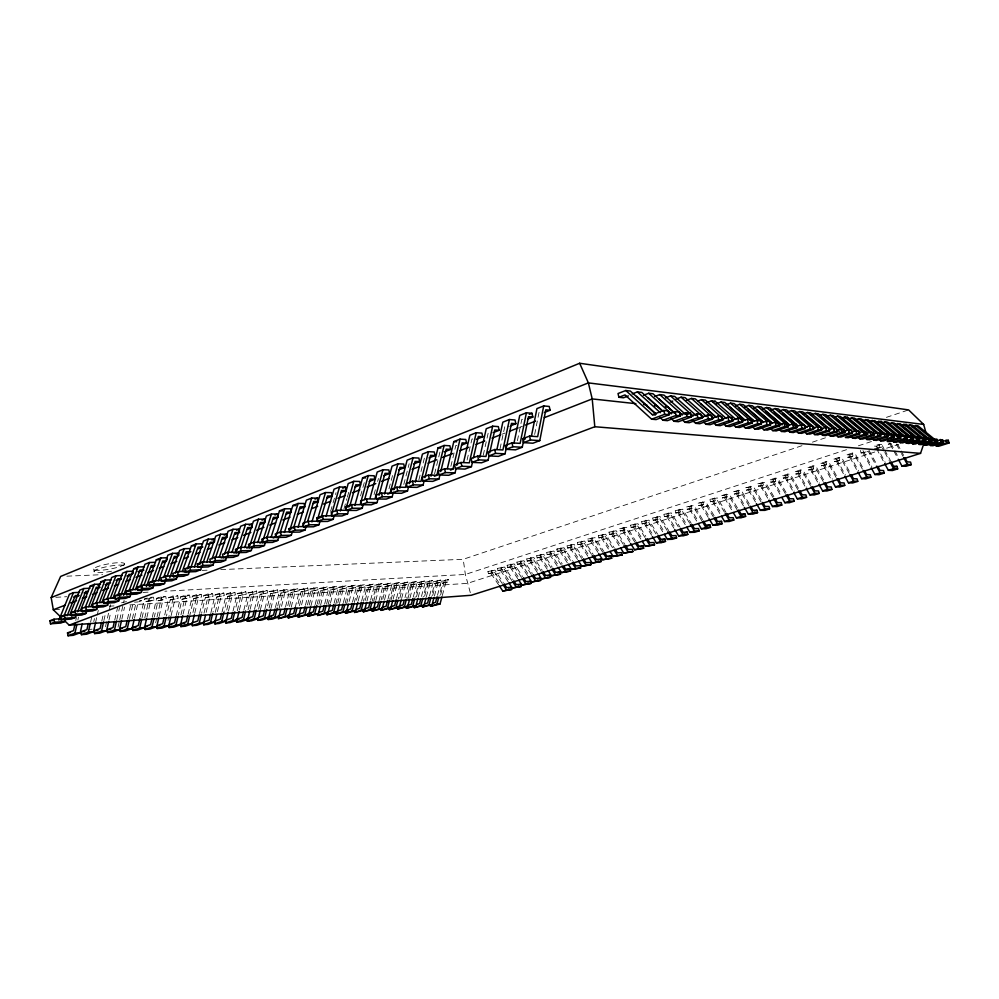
<?xml version="1.0" encoding="UTF-8"?>
<svg xmlns="http://www.w3.org/2000/svg" width="999" height="999" viewBox="0 0 999 999"><rect width="100%" height="100%" fill="white"/><g stroke="black" fill="none" stroke-linecap="round" stroke-linejoin="round"><path stroke-width="0.75" stroke-dasharray="5 3.75" d="M534.665 434.453L539.01 412.512L543.356 412.912M517.407 440.684L521.828 419.305L526.198 419.667M500.024 448.776L504.92 425.974L509.328 426.311M75.787 620.454L76.424 617.532M77.86 620.042L78.496 617.132M90.622 621.977L91.896 616.196M93.794 621.59L94.468 618.556M95.567 622.552L96.915 616.483M97.265 614.959L98.277 610.401M483.254 455.219L488.299 432.53L492.732 432.842M101.798 621.016L103.147 614.972M103.908 620.454L105.607 612.899M105.519 626.66L111.264 601.073M108.978 620.079L110.677 612.549M114.735 620.067L117.782 606.593M116.846 619.505L119.555 607.529M118.032 627.16L119.393 621.191M119.73 619.692L124.126 600.299M121.841 619.143L124.55 607.205M127.46 619.13L130.844 604.283M129.57 618.581L132.954 603.721M132.368 618.768L136.089 602.497M134.478 618.231L138.199 601.935L141.583 600.661L139.136 600.811M140.31 616.745L144.368 599.075L147.24 597.989M142.083 617.669L145.804 601.46L153.996 599.899L153.496 597.165L148.676 597.452L149.188 600.199M144.793 617.869L149.188 598.788L153.496 597.165M146.903 617.32L150.624 601.161L153.996 599.899M152.273 617.32L156.656 598.326L160.964 596.715L165.709 596.44L166.209 599.15L158.104 600.699L154.383 616.77M155.669 622.789L156.681 618.431M157.018 616.97L161.401 598.039L165.709 596.44M159.116 616.433L162.837 600.411M467.095 460.052L471.953 438.986L476.411 439.26M164.71 614.984L168.756 597.602L173.052 596.003L177.722 595.729L178.222 598.413L170.192 599.949L166.471 615.896M168.019 620.416L173.414 597.315L177.722 595.729M171.141 615.559L174.85 599.662M176.274 615.559L180.644 596.878L184.952 595.292L189.535 595.017L190.035 597.689L182.08 599.213L178.371 615.022M180.956 614.81L185.24 596.603L189.535 595.017M183.104 614.098L186.663 598.925M188.074 614.285L192.345 596.178L196.641 594.605L201.149 594.33L201.661 596.977L193.781 598.488L189.86 615.097M192.944 612.449L196.865 595.904L201.149 594.33M194.73 613.261L198.289 598.201M199.588 613.448L203.858 595.479L208.142 593.918L212.587 593.656L213.087 596.278L205.294 597.777L201.723 612.749M204.033 613.124L208.304 595.217L212.587 593.656M206.169 612.424L209.728 597.502M450.886 466.296L455.869 445.342L460.352 445.591M210.926 612.624L215.185 594.792L219.468 593.244L223.838 592.981L224.338 595.591L216.621 597.065L213.062 611.925M215.297 612.3L219.555 594.53L223.838 592.981M217.432 611.613L220.979 596.803M222.078 611.813L226.336 594.118L230.607 592.582L234.902 592.32L235.414 594.904L227.76 596.378L223.851 612.599M226.736 610.027L230.632 593.868L234.902 592.32M228.509 610.814L232.055 596.116M233.054 611.001L237.312 593.456L245.804 591.67L246.303 594.243L238.736 595.691L235.177 610.327M237.287 610.701L241.533 593.206L245.804 591.67M239.41 610.014L242.957 595.429M243.856 610.214L248.102 592.807L256.531 591.033L257.03 593.581L249.525 595.029L245.629 610.988M248.027 609.914L252.272 592.557L256.531 591.033M250.15 609.24L253.696 594.767M254.495 609.44L258.741 592.17L267.083 590.409L267.582 592.931L260.152 594.368L256.618 608.766M258.604 609.14L262.837 591.92L267.083 590.409M260.364 609.914L264.26 594.105M434.565 473.926L440.047 451.585L444.555 451.81M264.972 608.678L269.206 591.533L277.485 589.797L277.984 592.295L270.617 593.718L267.083 608.016M269.131 607.941L273.239 591.296L277.485 589.797M270.904 608.603L274.663 593.468M275.399 607.479L279.508 590.909L287.724 589.185L288.212 591.67L280.919 593.081L277.547 606.643M279.008 608.703L283.491 590.671L287.724 589.185M281.531 606.356L284.902 592.832M285.552 606.743L289.66 590.297L297.802 588.586L298.301 591.046L291.071 592.444L287.337 607.404M289.473 606.468L293.581 590.059L297.802 588.586M291.246 607.117L294.992 592.207M295.192 607.504L299.663 589.697L307.729 587.999L308.229 590.434L301.061 591.82L297.702 605.194M299.425 605.744L303.521 589.46L307.729 587.999M301.573 604.907L304.92 591.583M305.419 605.307L309.503 589.098L317.507 587.412L318.007 589.835L310.914 591.221L307.192 605.956M309.215 605.032L313.311 588.873L317.507 587.412M310.989 605.681L314.71 590.983M418.856 479.97L424.475 457.729M315.122 604.607L319.205 588.511L327.148 586.838L327.647 589.248L320.604 590.609L317.27 603.783M318.868 604.333L322.952 588.286L327.148 586.838M320.642 604.969L324.35 590.384M324.687 603.908L328.758 587.936L336.638 586.276L337.138 588.661L330.157 590.022L326.461 604.545M328.022 605.094L332.455 587.712L336.638 586.276M330.519 602.822L333.853 589.785M334.116 603.221L338.186 587.362L345.991 585.714L346.491 588.086L339.573 589.435L335.876 603.858M337.762 602.959L341.82 587.15L345.991 585.714M339.523 603.596L343.206 589.21M343.406 602.547L347.465 586.813L355.219 585.164L355.706 587.524L348.851 588.861L345.167 603.171M346.628 603.721L351.049 586.588L355.219 585.164M349.126 601.485L352.435 588.636M352.572 601.885L356.606 586.251L364.298 584.627L364.797 586.975L358.004 588.286L354.32 602.509M356.468 600.212L360.139 586.038L364.298 584.627M358.216 600.836L361.526 588.074M361.713 600.761L365.634 585.714L373.264 584.103L373.751 586.425L367.02 587.737L363.486 601.286M403.796 484.428L409.165 463.773M365.197 600.511L369.106 585.501L373.264 584.103M366.97 601.036L370.492 587.512M370.617 600.124L374.513 585.177L382.093 583.566L382.58 585.876L375.899 587.175L372.377 600.636M373.663 601.361L377.947 584.964L382.093 583.566M375.811 600.387L379.333 586.962M378.996 600.973L383.279 584.64L390.796 583.054L391.283 585.339L384.652 586.638L381.143 599.999M382.767 599.238L386.663 584.44L390.796 583.054M384.54 599.75L388.037 586.425M388.037 598.863L391.92 584.128L399.375 582.542L399.862 584.815L393.294 586.101L389.797 599.375M390.984 600.087L395.254 583.916L399.375 582.542M393.131 599.125L396.628 585.889M396.566 598.251L400.437 583.603L407.842 582.042L408.316 584.303L401.81 585.576L398.314 598.751M399.862 598.001L403.733 583.404L407.842 582.042M401.61 598.513L405.107 585.364M388.986 488.811L393.294 472.664M404.97 597.639L408.841 583.104L416.183 581.543L416.67 583.791L410.214 585.052L406.73 598.139M407.842 598.851L412.088 582.904L416.183 581.543M409.977 597.902L413.449 584.852M413.274 597.04L417.132 582.604L424.413 581.056L424.9 583.279L418.494 584.54L415.022 597.539M416.471 596.803L420.329 582.405L424.413 581.056M418.219 597.302L421.69 584.34M421.453 596.453L425.299 582.105L432.542 580.569L433.017 582.779L426.66 584.028L423.201 596.94M424.612 596.216L428.459 581.918L432.542 580.569M426.361 596.715L429.82 583.828M429.533 595.866L433.366 581.618L440.547 580.094L441.021 582.292L434.727 583.528L431.268 596.353M432.642 595.641L436.476 581.43L440.547 580.094M434.378 596.128L437.837 583.341M437.487 595.292L441.321 581.143L448.451 579.62L448.926 581.805L442.669 583.029L439.223 595.779M440.571 595.067L444.393 580.956L448.451 579.62M442.295 595.554L445.741 582.842M374.038 494.58L375.636 488.736M377.634 481.431L378.434 478.509M360.552 495.891L364.623 481.368M344.018 508.728L346.915 498.613M347.327 497.165L349.4 489.935M330.582 511.338L336.064 492.632M502.147 434.165L505.057 433.029M519.58 427.347L522.489 426.211M158.104 600.699L166.209 599.15M170.192 599.949L178.222 598.413M182.08 599.213L190.035 597.689M193.781 598.488L201.661 596.977M205.294 597.777L213.087 596.278M216.621 597.065L224.338 595.591M227.76 596.378L235.414 594.904M238.736 595.691L246.303 594.243M249.525 595.029L257.03 593.581M260.152 594.368L267.582 592.931M270.617 593.718L277.984 592.295M280.919 593.081L288.212 591.67M291.071 592.444L298.301 591.046M301.061 591.82L308.229 590.434M310.914 591.221L318.007 589.835M320.604 590.609L327.647 589.248M330.157 590.022L337.138 588.661M339.573 589.435L346.491 588.086M348.851 588.861L355.706 587.524M358.004 588.286L364.797 586.975M367.02 587.737L373.751 586.425M375.899 587.175L382.58 585.876M220.729 569.617L463.211 559.29L802.072 445.654M812.424 442.17L827.222 437.212M886.413 417.357L908.615 409.915M384.652 586.638L391.283 585.339M393.294 586.101L399.862 584.815M401.81 585.576L408.316 584.303M410.214 585.052L416.67 583.791M418.494 584.54L424.9 583.279M426.66 584.028L433.017 582.779M434.727 583.528L441.021 582.292M846.528 449.687L465.359 574.45L164.835 591.233M858.403 445.804L871.752 441.433M442.669 583.029L448.926 581.805M502.272 583.578L494.705 572.34L488.424 573.688L487.937 571.515L494.917 570.142L503.321 582.617M511.863 580.544L504.283 569.243L497.989 570.591L497.502 568.419L504.495 567.032L512.912 579.582M521.54 577.472L513.961 566.108L507.642 567.469L507.142 565.272L514.173 563.886L522.577 576.51M531.318 574.375L523.738 562.949L517.382 564.31L516.883 562.112L523.926 560.714L532.355 573.414M541.196 571.253L533.603 559.752L527.222 561.126L526.723 558.916L533.791 557.517L542.22 570.292M551.161 568.094L543.568 556.53L537.15 557.904L536.65 555.681L543.743 554.283L552.172 567.132M561.226 564.91L553.621 553.271L547.19 554.657L546.678 552.422L553.796 551.023L562.237 563.936M570.541 560.389L563.786 549.987L557.317 551.373L556.805 549.138L563.948 547.727L572.39 560.714M581.655 558.429L574.05 546.665L567.557 548.064L567.032 545.804L574.2 544.405L582.642 557.467M591.508 554.358L584.403 543.319L577.897 544.705L577.36 542.445L584.552 541.033L593.231 554.532M602.772 552.272L594.88 539.935L588.324 541.333L587.799 539.06L595.017 537.637L603.683 551.223M612.549 547.689L605.444 536.513L598.876 537.912L598.339 535.639L605.581 534.215L614.26 547.877M623.239 544.293L616.133 533.054L609.527 534.465L608.978 532.167L616.246 530.744L624.924 544.492M634.815 542.132L626.91 529.557L620.279 530.981L619.73 528.671L627.022 527.247L635.714 541.071M644.929 537.412L637.812 526.036L631.156 527.46L630.594 525.149L637.911 523.713L645.816 536.363M655.943 533.928L648.826 522.477L642.132 523.901L641.57 521.578L648.913 520.142L657.604 534.14M667.07 530.394L659.952 518.868L653.234 520.304L652.659 517.969L660.027 516.533L668.718 530.619M678.309 526.835L671.191 515.234L664.447 516.67L663.873 514.335L671.266 512.887L679.957 527.06M689.66 523.226L682.542 511.563L675.774 513.011L675.187 510.651L682.604 509.203L691.296 523.464M701.935 520.891L694.03 507.854L687.212 509.303L686.625 506.93L694.08 505.482L702.759 519.83M713.523 517.22L705.619 504.095L698.788 505.556L698.189 503.171L705.669 501.723L714.347 516.158M724.462 512.187L717.344 500.299L710.476 501.76L709.877 499.375L717.369 497.927L726.061 512.45M737.087 509.765L729.195 496.466L722.289 497.939L721.69 495.529L729.208 494.08L737.886 508.691M749.063 505.969L741.158 492.594L734.228 494.068L733.616 491.658L741.171 490.197L749.849 504.907M761.163 502.147L753.271 488.686L746.303 490.159L745.679 487.737L753.258 486.276L761.937 501.073M772.901 497.427L765.496 484.727L758.503 486.213L757.879 483.766L765.484 482.305L774.35 497.539M785.264 493.506L777.871 480.719L770.841 482.217L770.204 479.757L775.049 478.184L777.834 478.296L786.7 493.631M797.764 489.547L790.371 476.673L783.303 478.171L782.667 475.711L787.562 474.113L790.321 474.238L799.188 489.672M810.401 485.539L803.009 472.589L795.916 474.088L795.266 471.615L800.224 470.005L802.959 470.142L811.812 485.676M823.176 481.493L815.783 468.444L808.666 469.967L808.004 467.47L813.011 465.846L815.721 465.996L823.838 480.332M836.088 477.397L828.708 464.273L821.553 465.784L820.891 463.286L825.961 461.638L828.633 461.8L837.474 477.547M849.15 473.251L841.782 460.039L834.59 461.563L833.915 459.053L839.035 457.38L841.682 457.567L850.524 473.426M862.362 469.068L854.994 455.769L847.764 457.292L847.09 454.77L852.272 453.084L854.882 453.284L863.71 469.243M881.742 444.567L879.182 444.33L873.888 446.053L876.448 446.278L881.742 444.567L883.94 448.613M487.937 571.515L494.917 570.142M497.502 568.419L504.495 567.032M507.142 565.272L514.173 563.886M516.883 562.112L523.926 560.714M526.723 558.916L533.791 557.517M536.65 555.681L543.743 554.283M546.678 552.422L553.796 551.023M556.805 549.138L563.948 547.727M567.032 545.804L574.2 544.405M577.36 542.445L584.552 541.033M587.799 539.06L595.017 537.637M598.339 535.639L605.581 534.215M608.978 532.167L616.246 530.744M619.73 528.671L627.022 527.247M630.594 525.149L637.911 523.713M641.57 521.578L648.913 520.142M652.659 517.969L660.027 516.533M663.873 514.335L671.266 512.887M675.187 510.651L682.604 509.203M686.625 506.93L694.08 505.482M698.189 503.171L705.669 501.723M709.877 499.375L717.369 497.927M721.69 495.529L729.208 494.08M733.616 491.658L741.171 490.197M745.679 487.737L753.258 486.276M757.879 483.766L765.484 482.305M770.204 479.757L773.001 479.857L777.834 478.296M782.667 475.711L785.439 475.824L790.321 474.238M795.266 471.615L798.014 471.74L802.959 470.142M808.004 467.47L810.726 467.619L815.721 465.996M820.891 463.286L823.576 463.449L828.633 461.8M833.915 459.053L836.575 459.228L841.682 457.567M847.09 454.77L849.724 454.957L854.882 453.284M488.424 573.688L494.705 572.34M497.989 570.591L504.283 569.243M507.642 567.469L513.961 566.108M517.382 564.31L523.738 562.949M527.222 561.126L533.603 559.752M537.15 557.904L543.568 556.53M547.19 554.657L553.621 553.271M557.317 551.373L563.786 549.987M567.557 548.064L574.05 546.665M577.897 544.705L584.403 543.319M588.324 541.333L594.88 539.935M598.876 537.912L605.444 536.513M609.527 534.465L616.133 533.054M620.279 530.981L626.91 529.557M631.156 527.46L637.812 526.036M642.132 523.901L648.826 522.477M653.234 520.304L659.952 518.868M664.447 516.67L671.191 515.234M675.774 513.011L682.542 511.563M687.212 509.303L694.03 507.854M698.788 505.556L705.619 504.095M710.476 501.76L717.344 500.299M722.289 497.939L729.195 496.466M734.228 494.068L741.158 492.594M746.303 490.159L753.271 488.686M758.503 486.213L765.496 484.727M770.841 482.217L777.871 480.719M783.303 478.171L790.371 476.673M795.916 474.088L803.009 472.589M808.666 469.967L815.783 468.444M821.553 465.784L828.708 464.273M834.59 461.563L841.782 460.039M847.764 457.292L854.994 455.769M860.414 450.437L861.101 452.984L868.356 451.436L875.711 464.835M874.575 448.613L881.88 447.065L884.078 451.111M890.896 443.331L888.211 444.193L892.869 443.506M861.101 452.984L868.356 451.436M877.909 448.351L881.88 447.065M874.787 452.01L467.332 583.391L128.009 605.019M886.65 448.189L898.501 444.368M88.224 629.482L92.095 629.183M54.858 609.677L59.528 609.378M109.341 606.206L114.011 605.906M126.461 601.598L120.579 603.034L123.064 602.872M134.528 602.16L138.199 601.935M145.804 601.46L150.624 601.161M144.368 599.075L149.188 598.788M156.656 598.326L161.401 598.039M168.756 597.602L173.414 597.315M180.644 596.878L185.24 596.603M192.345 596.178L196.865 595.904M203.858 595.479L208.304 595.217M215.185 594.792L219.555 594.53M226.336 594.118L230.632 593.868M237.312 593.456L241.533 593.206M248.102 592.807L252.272 592.557M258.741 592.17L262.837 591.92M269.206 591.533L273.239 591.296M279.508 590.909L283.491 590.671M289.66 590.297L293.581 590.059M299.663 589.697L303.521 589.46M309.503 589.098L313.311 588.873M319.205 588.511L322.952 588.286M328.758 587.936L332.455 587.712M338.186 587.362L341.82 587.15M347.465 586.813L351.049 586.588M356.606 586.251L360.139 586.038M365.634 585.714L369.106 585.501M374.513 585.177L377.947 584.964M383.279 584.64L386.663 584.44M391.92 584.128L395.254 583.916M400.437 583.603L403.733 583.404M408.841 583.104L412.088 582.904M417.132 582.604L420.329 582.405M425.299 582.105L428.459 581.918M433.366 581.618L436.476 581.43M441.321 581.143L444.393 580.956M55.844 597.315L66.746 596.703M143.044 592.444L149.276 592.095M66.846 576.173L102.597 574.65M202.085 570.417L209.852 570.079M490.984 573.538L498.551 584.752M491.208 571.341L499.612 583.791M500.749 568.244L509.153 580.769M500.536 570.454L508.104 581.73M510.389 565.122L518.793 577.709M510.177 567.332L517.757 578.671M520.117 561.962L528.533 574.625M519.917 564.185L527.497 575.586M529.932 558.766L538.361 571.515M529.745 561.001L537.325 572.477M539.66 557.792L547.252 569.33M539.847 555.556L548.276 568.369M549.862 552.297L558.291 565.184M549.687 554.545L557.28 566.158M559.977 549.013L568.419 561.975M559.815 551.273L567.407 562.949M570.192 545.704L579.47 560.039M570.029 547.964L577.634 559.702M580.506 542.357L588.948 555.469M580.357 544.63L587.961 556.431M590.921 538.973L599.6 552.509M590.784 541.258L597.889 552.335M601.448 535.551L610.127 549.175M601.311 537.849L608.416 549M612.075 532.105L620.754 545.816M611.95 534.403L619.055 545.629M622.814 528.621L631.493 542.407M622.689 530.931L629.807 542.22M633.653 525.099L642.345 538.973M633.553 527.41L641.458 540.034M644.517 523.863L651.635 535.289M644.617 521.54L653.296 535.501M655.681 517.944L664.372 531.992M655.594 520.279L662.712 531.78M666.87 514.31L675.561 528.446M666.795 516.658L673.913 528.221M678.171 510.651L686.862 524.862M678.109 512.999L685.214 524.637M689.585 506.943L698.276 521.241M689.535 509.303L697.439 522.315M701.136 503.196L709.814 517.594M701.086 505.569L708.204 517.345M712.762 501.785L720.666 514.96M712.786 499.413L721.478 513.898M724.575 495.579L733.266 510.164M724.55 497.964L732.454 511.226M736.488 491.72L745.167 506.393M736.475 494.105L743.593 506.118M748.526 487.812L757.205 502.572M748.526 490.209L755.644 502.297M760.714 486.276L768.119 498.938M760.701 483.853L769.58 499.05M773.001 479.857L781.131 493.881M773.026 482.28L780.431 495.042M785.439 475.824L794.305 491.221M785.476 478.259L792.869 491.096M798.014 471.74L806.867 487.25M798.064 474.188L805.456 487.112M810.726 467.619L819.58 483.216M810.788 470.067L818.169 483.079M823.576 463.449L832.429 479.145M823.651 465.909L831.031 478.996M836.575 459.228L845.416 475.037M836.663 461.7L844.043 474.875M849.724 454.957L858.553 470.879M849.824 457.442L857.192 470.704M868.968 450.287L877.06 465.022M863.011 450.636L871.84 466.67M863.124 453.134L870.491 466.496M884.677 449.962L890.546 460.739M884.814 452.46L889.222 460.551M876.448 446.278L885.264 462.412M876.585 448.776L883.94 462.237M897.589 444.205L900.524 449.637M901.26 450.986L904.195 456.418M896.278 444.006L900.686 452.147M901.423 453.509L902.884 456.231M890.783 443.219L898.85 458.116M890.196 444.368L893.131 449.787M893.868 451.148L897.539 457.917M470.304 592.644L465.359 574.45L463.211 559.29M879.182 444.33L879.882 446.89M852.272 453.084L852.946 455.619M839.035 457.38L839.709 459.902M825.961 461.638L826.61 464.148M813.011 465.846L813.673 468.344M800.224 470.005L800.873 472.49M787.562 474.113L788.211 476.585M775.049 478.184L775.686 480.644M762.674 482.205L763.298 484.652M750.424 486.188L751.048 488.623M738.311 490.134L738.923 492.544M726.323 494.03L726.935 496.441M714.472 497.877L715.072 500.274M702.734 501.698L703.333 504.083M691.121 505.469L691.708 507.842M679.632 509.203L680.219 511.563M668.269 512.899L668.843 515.247M657.017 516.558L657.592 518.893M645.891 520.179L646.453 522.502M634.865 523.763L635.426 526.073M623.963 527.297L624.512 529.607M613.161 530.819L613.711 533.104M602.472 534.29L603.009 536.575M591.895 537.724L592.432 539.997M581.418 541.133L581.955 543.394M571.053 544.505L571.578 546.753M560.776 547.839L561.301 550.087M550.611 551.148L551.123 553.384M540.546 554.42L541.058 556.643M530.581 557.654L531.081 559.877M520.704 560.864L521.203 563.074M510.926 564.048L511.426 566.233M501.248 567.195L501.735 569.38M491.658 570.317L492.145 572.489M445.379 579.807L445.854 581.992M437.437 580.282L437.912 582.479M429.383 580.756L429.857 582.979M421.216 581.243L421.703 583.478M412.949 581.743L413.424 583.99M404.558 582.23L405.032 584.502M396.041 582.742L396.528 585.027M387.412 583.254L387.899 585.551M378.658 583.778L379.145 586.088M369.78 584.303L370.267 586.638M360.776 584.84L361.263 587.187M351.636 585.377L352.123 587.749M342.37 585.938L342.857 588.311M332.954 586.488L333.454 588.898M323.401 587.062L323.901 589.472M313.711 587.637L314.21 590.072M303.871 588.224L304.37 590.671M293.881 588.811L294.38 591.283M283.741 589.422L284.24 591.908M273.451 590.034L273.951 592.544M262.987 590.659L263.486 593.181M252.36 591.283L252.872 593.831M241.571 591.932L242.07 594.505M230.607 592.582L231.106 595.167M219.468 593.244L219.967 595.854M208.142 593.918L208.654 596.553M196.641 594.605L197.153 597.252M184.952 595.292L185.452 597.976M173.052 596.003L173.564 598.701M160.964 596.715L161.476 599.45M124.475 563.998A15.647 2.685 -10.1 0 1 100.662 570.242A15.647 2.685 -10.1 0 1 102.123 565.259A15.647 2.685 -10.1 0 1 124.475 563.998L124.912 566.358M93.681 569.055L94.118 571.44M111.526 571.216A15.659 2.672 -10.1 0 1 94.293 571.928A15.659 2.672 -10.1 0 1 106.756 566.695A15.659 2.672 -10.1 0 1 124.613 565.709"/><path stroke-width="1.5" d="M543.706 405.919L537.662 436.65L529.57 436.101L522.677 438.748L523.563 442.644L532.917 443.219L539.785 440.609L545.791 409.84L550.124 410.239L549.238 406.456L543.706 405.919L536.925 408.616L531.381 436.363M526.411 412.787L520.142 443.369L511.988 442.869L505.207 445.479L506.093 449.338L515.509 449.85L522.265 447.277L528.496 416.67L532.854 417.045L531.98 413.286L526.411 412.787L519.742 415.434L514.023 442.894M509.403 419.543L502.909 449.962L494.705 449.525L488.036 452.085L488.911 455.919L498.389 456.368L505.032 453.846L511.488 423.389L515.871 423.726L515.009 420.005L509.403 419.543L502.847 422.152L496.928 449.475M494.018 432.33L499.175 430.307L498.326 426.61L492.682 426.186L485.976 456.456L477.709 456.056L471.166 458.578L472.015 462.387L481.568 462.787L488.086 460.289L489.085 455.744M489.76 452.722L494.755 429.982L499.175 430.307M75.137 623.364L73.539 630.631L67.507 632.879L68.007 635.739L73.264 635.314L80.22 632.729L82.155 624.025M68.007 635.739L74.962 633.154L76.898 624.412M88.287 623.501L86.938 629.595L80.907 631.818L81.406 634.652L86.576 634.228L93.531 631.668L95.567 622.552M81.406 634.652L88.362 632.08L90.297 623.413M101.461 622.514L100.1 628.558L94.081 630.781L94.58 633.578L99.65 633.166L106.606 630.631L108.641 621.59M94.58 633.578L101.536 631.031L103.571 621.965M479.795 457.442L486.226 428.746L492.682 426.186M114.398 621.565L113.049 627.547L107.03 629.757L107.53 632.529L112.512 632.13L119.468 629.595L121.503 620.641M107.53 632.529L114.473 629.994L116.508 621.003M127.123 620.616L125.774 626.56L119.755 628.746L120.255 631.493L125.162 631.093L132.105 628.596L134.141 619.705M120.255 631.493L127.198 628.983L129.233 620.067M476.411 439.26L482.742 436.775L481.918 433.104L476.236 432.717L469.33 462.837L461.014 462.487L454.57 464.972L455.419 468.743L465.01 469.08L471.441 466.645L472.465 462.112M473.489 457.592L478.296 436.488L482.742 436.775M139.972 618.219L138.287 625.574L132.268 627.759L132.767 630.481L137.587 630.094L144.53 627.597L146.566 618.793M132.767 630.481L139.71 627.984L141.746 619.143M151.935 618.781L150.587 624.625L144.58 626.773L145.08 629.482L149.825 629.095L156.756 626.623L158.779 617.882M145.08 629.482L152.01 626.997L154.046 618.231M463.611 462.287L469.892 435.239L476.236 432.717M164.036 617.882L162.687 623.676L156.681 625.824L157.18 628.496L161.85 628.121L168.781 625.661L170.804 616.995M157.18 628.496L164.111 626.036L166.134 617.345M175.936 616.995L174.588 622.739L168.594 624.875L169.081 627.534L173.676 627.16L180.594 624.725L182.742 615.621M169.081 627.534L176.011 625.087L178.034 616.458M461.6 445.092L466.583 443.131L465.771 439.498L460.052 439.135L452.959 469.105L444.592 468.818L438.261 471.253L439.085 475L448.738 475.287L455.057 472.877L456.118 468.381M456.818 465.372L462.112 442.869L466.583 443.131M187.725 615.796L186.301 621.828L180.307 623.95L180.807 626.585L185.315 626.223L192.233 623.788L194.368 614.76M180.807 626.585L187.712 624.15L189.498 616.608M199.238 614.947L197.814 620.928L191.833 623.039L192.332 625.649L196.778 625.287L203.671 622.877L205.457 615.409M192.332 625.649L199.238 623.239L201.373 614.248M210.564 614.11L209.153 620.042L203.172 622.14L203.671 624.737L208.042 624.375L214.935 621.977L216.721 614.572M203.671 624.737L210.564 622.327L212.7 613.411M221.728 613.286L220.304 619.18L214.335 621.253L214.835 623.826L219.143 623.476L226.024 621.103L228.159 612.275M447.365 468.531L453.808 441.62L460.052 439.135M214.835 623.826L221.716 621.44L223.851 612.599M232.705 612.474L231.281 618.319L225.324 620.379L225.824 622.939L230.057 622.589L236.938 620.229L239.061 611.475M225.824 622.939L232.692 620.566L234.827 611.788M444.555 451.81L450.686 449.4L449.887 445.779L444.13 445.467L436.85 475.274L428.446 475.037L422.215 477.435L423.027 481.143L432.729 481.381L438.948 479.021L440.035 474.537M440.759 471.553L446.191 449.163L450.686 449.4M243.506 611.675L242.095 617.469L236.151 619.517L236.638 622.052L240.809 621.715L247.677 619.368L249.8 610.689M236.638 622.052L243.506 619.705L245.279 612.449M254.146 610.889L252.735 616.645L246.79 618.681L247.29 621.191L251.398 620.866L258.242 618.531L260.015 611.351M247.29 621.191L254.146 618.856L256.268 610.214M264.623 610.114L263.212 615.821L258.466 617.444M257.28 617.844L257.779 620.342L264.623 618.019L266.733 609.44M257.779 620.342L261.825 620.017L268.656 617.694L270.529 610.127M431.006 476.173L437.999 447.902L444.13 445.467M275.025 608.99L273.526 615.022L268.793 616.633M267.607 617.032L268.107 619.505L274.937 617.195L277.185 608.154M268.107 619.505L272.09 619.18L278.908 616.883L280.781 609.365M285.177 608.241L283.691 614.223L277.784 616.221M290.884 608.616L289.011 616.071L278.271 618.681L285.09 616.383L286.963 608.903M295.192 607.504L293.694 613.448L287.799 615.434L288.286 617.869L298.963 615.284L300.824 607.879M288.286 617.869L295.092 615.584L296.965 608.166M429.008 457.929L435.04 455.556L434.253 451.96L428.471 451.685L421.016 481.356L412.562 481.143L406.431 483.504L407.23 487.187L416.983 487.375L423.101 485.052L424.213 480.594M424.95 477.622L430.519 455.344L435.04 455.556M305.045 606.78L303.559 612.674L297.677 614.647L298.164 617.07L308.753 614.497L310.614 607.142M298.164 617.07L304.957 614.797L306.818 607.429M314.76 606.068L313.274 611.912L308.866 613.386M307.405 613.873L307.892 616.283L314.66 614.023L316.895 605.244M307.892 616.283L318.406 613.723L320.267 606.43M324.325 605.357L322.839 611.163L318.444 612.624M415.284 482.217L422.44 454.083L428.471 451.685M330.145 604.27L327.922 612.961L317.47 615.496L324.225 613.261L326.086 605.993M333.753 604.67L332.267 610.426L327.884 611.888M326.423 612.375L326.91 614.735L333.654 612.512L335.514 605.294M326.91 614.735L337.3 612.225L339.148 605.032M343.044 603.983L341.571 609.702L337.187 611.151M335.739 611.638L336.213 613.985L342.957 611.763L344.792 604.607M336.213 613.985L346.541 611.488L348.376 604.345M413.711 463.948L419.655 461.613L418.868 458.054L413.062 457.804L405.432 487.325L396.928 487.162L390.909 489.485L391.695 493.144L401.498 493.281L407.505 490.996L408.641 486.55M409.403 483.603L415.109 461.426L419.655 461.613M352.197 603.309L350.724 608.99L346.366 610.426M357.854 602.247L355.644 610.751L345.392 613.236L352.11 611.038L353.946 603.933M361.326 602.26L359.752 608.291L355.407 609.715M366.583 602.534L364.623 610.039L354.433 612.499L361.139 610.314L363.099 602.784M370.217 601.61L368.656 607.592L364.31 609.015M399.8 488.149L407.117 460.164L413.062 457.804M362.862 609.477L363.349 611.788L370.03 609.602L371.99 602.135M363.349 611.788L373.476 609.328L375.424 601.873M378.609 602.459L377.435 606.905L373.102 608.316M371.653 608.791L372.14 611.063L378.808 608.903L380.756 601.485M372.14 611.063L382.192 608.641L384.14 601.236M387.649 600.337L386.089 606.231L381.768 607.629M392.744 600.599L390.796 607.954L380.806 610.364L387.462 608.216L389.398 600.849M387.724 494.105L390.097 493.206L397.902 463.823L403.733 464.048L404.495 467.582L398.651 469.88M390.097 493.206L381.556 493.081L375.636 495.367L376.411 499.001L386.251 499.088L392.17 496.828L393.331 492.42M394.106 489.485L399.937 467.42L404.495 467.582M396.178 599.712L394.63 605.569L390.309 606.955M388.873 607.417L389.348 609.677L395.991 607.542L397.927 600.212M389.348 609.677L399.288 607.28L401.223 599.974M404.195 600.549L403.047 604.907L398.738 606.293M397.302 606.755L397.777 608.99L404.408 606.868L406.343 599.587M397.777 608.99L407.654 606.605L409.59 599.35M412.887 598.488L411.338 604.258L407.055 605.631M417.832 598.738L415.909 605.943L406.094 608.316L412.699 606.206L414.635 598.975M384.578 494.006L392.045 466.146L397.902 463.823M420.679 599.313L419.53 603.621L416.67 604.532M413.823 605.444L414.298 607.654L420.879 605.544L422.814 598.376M414.298 607.654L424.051 605.294L425.974 598.139M383.828 475.724L389.585 473.451L388.823 469.942L382.967 469.755L375 498.988L366.433 498.901L360.602 501.148L361.363 504.757L371.241 504.807L377.073 502.584L377.859 499.662M379.046 495.267L385.002 473.314L389.585 473.451M429.145 597.29L427.609 602.984L424.762 603.896M434.003 597.552L432.08 604.657L422.39 606.992L428.958 604.907L430.881 597.777M437.112 596.703L435.576 602.36L432.742 603.271M441.92 596.965L439.997 604.02L430.369 606.343L436.925 604.27L438.836 597.19M369.992 498.301L377.21 472.04L382.967 469.755M369.23 481.468L374.9 479.233L374.15 475.749L368.269 475.586L360.152 504.67L351.548 504.632L345.804 506.843L346.553 510.427L356.481 510.427L362.212 508.241L363.424 503.871M364.635 499.512L370.292 479.12L374.9 479.233M354.832 505.419L362.6 477.834L368.269 475.586M354.857 487.125L360.439 484.927L359.715 481.468L353.796 481.331L345.529 510.277L336.9 510.277L331.243 512.45L331.98 516.008L341.945 515.959L347.59 513.811L348.826 509.465M349.65 506.568L355.819 484.84L360.439 484.927M340.309 510.988L348.214 483.553L353.796 481.331M340.709 492.694L346.203 490.534L345.479 487.1L339.548 486.988L331.144 515.796L322.477 515.834L316.92 517.969L317.645 521.503L327.635 521.416L333.191 519.293L334.028 516.408M335.701 510.651L341.558 490.459L346.203 490.534M326.011 516.483L334.053 489.173L339.548 486.988M326.773 498.189L332.18 496.053L331.468 492.644L325.524 492.557L316.97 521.216L308.279 521.291L302.809 523.401L303.521 526.91L313.549 526.785L319.018 524.7L320.292 520.392M321.141 517.519L327.522 496.003L332.18 496.053M311.938 521.89L320.105 494.717L325.524 492.557M313.037 503.596L318.369 501.498L317.67 498.101L311.7 498.051L303.022 526.573L294.305 526.673L288.911 528.758L289.623 532.23L299.675 532.067L305.057 530.019L306.356 525.736M307.655 521.453L313.698 501.461L318.369 501.498M298.077 527.21L306.368 500.174L311.7 498.051M299.513 508.916L304.77 506.855L304.083 503.484L298.089 503.459L289.285 531.83L280.544 531.98L275.237 534.015L275.924 537.474L286.001 537.275L291.308 535.252L292.183 532.405M293.506 528.146L300.087 506.843L304.77 506.855M284.428 532.455L292.844 505.544L298.089 503.459M273.139 538.024L275.749 537.025L284.69 508.778L290.684 508.791L291.134 511.013M275.749 537.025L266.995 537.2L261.763 539.21L262.437 542.644L272.54 542.395L277.772 540.409L278.709 537.425M280.107 532.966L286.663 512.137L291.371 512.125L286.189 514.173M271.004 537.537L279.508 510.839L284.69 508.778M273.064 519.343L278.159 517.332L277.497 514.01L271.478 514.023L262.425 542.132L253.646 542.332L248.489 544.318L249.163 547.727L259.29 547.452L264.435 545.491L265.384 542.519M266.808 538.086L273.451 517.357L278.159 517.332M257.754 542.619L266.371 516.046L271.478 514.023M246.753 548.126L249.288 547.165L240.497 547.402L235.414 549.35L236.076 552.734L246.229 552.422L251.298 550.486L252.26 547.539M253.696 543.119L260.427 522.502L265.147 522.452L264.485 519.155L258.454 519.193L253.434 521.191L244.705 547.627M249.775 545.691L258.454 519.193M233.853 553.071L236.351 552.122L227.535 552.385L222.54 554.308L223.189 557.667L233.354 557.317L238.349 555.419L239.323 552.484M240.784 548.089L247.59 527.559L252.322 527.509L251.673 524.225L245.629 524.288L240.684 526.261L231.855 552.572M236.838 550.649L245.629 524.288M221.154 557.942L223.614 557.005L214.773 557.305L209.852 559.19L210.489 562.537L220.679 562.15L225.599 560.277L226.586 557.355M228.059 552.984L234.952 532.554L239.685 532.479L234.802 534.403M64.96 621.053L69.206 625.149L471.153 595.279L920.541 453.359L923.838 443.631M224.6 554.083L232.992 529.308L239.048 529.22L239.473 531.393M219.181 557.43L228.109 531.243L232.992 529.308M212.05 558.916L220.529 534.253L226.598 534.153L227.223 537.387M211.051 561.813L202.198 562.137L197.34 564.01L197.977 567.32L208.179 566.92L213.024 565.072L214.023 562.162M215.522 557.804L222.477 537.474L226.036 537.412M198.664 566.558L189.798 566.908L185.015 568.756L185.639 572.052L195.854 571.603L200.637 569.78L201.648 566.895M203.159 562.562L210.19 542.332L213.761 542.245M206.693 562.225L215.722 536.163L220.529 534.253M199.675 563.673L208.242 539.135L214.323 539.01L214.735 541.146M194.393 566.957L203.509 541.021L208.242 539.135M184.103 572.14L186.463 571.241L177.585 571.615L172.877 573.438L173.489 576.698L183.716 576.236L188.436 574.437L189.448 571.553M190.971 567.245L198.077 547.115L202.834 546.99M187.475 568.369L196.141 543.943L202.223 543.793M182.268 571.615L191.458 545.804L196.141 543.943M174.438 575.849L165.547 576.248L160.901 578.046L161.501 581.293L171.741 580.794L176.398 579.02L177.422 576.161M178.958 571.865L186.126 551.835L190.896 551.685M175.462 572.989L184.203 548.688L190.297 548.526M169.793 577.634L179.583 550.511L184.203 548.688M163.611 577.547L172.427 553.359L178.521 553.171L178.921 555.282M162.575 580.394L153.684 580.819L149.101 582.592L149.7 585.814L159.94 585.289L164.523 583.541L165.559 580.694M167.108 576.423L174.35 556.48L177.934 556.368M158.516 580.731L167.882 555.169L172.427 553.359M148.626 585.739L150.886 584.877L141.983 585.327L137.462 587.062L138.049 590.272L148.314 589.722L152.835 587.999L153.871 585.164M155.432 580.906L162.737 561.063L166.321 560.938M151.923 582.042L160.814 557.966L166.92 557.767L167.32 559.852M146.366 586.6L156.331 559.752L160.814 557.966M140.409 586.475L149.363 562.512L155.482 562.3M137.862 589.373L130.444 589.772L125.986 591.483L126.573 594.667L136.838 594.093L141.296 592.395L142.345 589.572M143.918 585.339L151.274 565.584L154.87 565.459M135.427 589.597L144.942 564.273L149.363 562.512M127.984 593.656L119.068 594.155L114.673 595.841L115.247 599L125.524 598.401L129.92 596.728L130.969 593.918M132.567 589.71L139.972 570.054L143.569 569.905M129.046 590.846L138.074 566.995L144.193 566.77M123.589 595.329L133.716 568.731L138.074 566.995M117.832 595.154L126.935 571.428L133.054 571.178L133.429 573.226M115.285 598.039L107.842 598.476L103.509 600.137L104.083 603.284L114.361 602.647L118.694 600.998L119.755 598.201M120.829 595.404L128.834 574.45L132.417 574.3M112.974 598.214L122.627 573.139L126.935 571.428M104.221 602.272L96.778 602.734L92.507 604.37L93.069 607.504L103.347 606.843L107.63 605.219L108.704 602.434M110.315 598.264L117.832 578.796L121.428 578.633M106.781 599.412L115.946 575.786L122.065 575.524M93.307 606.468L85.864 606.93L81.656 608.553L82.205 611.663L92.495 610.976L96.703 609.378L97.79 606.605M99.413 602.447L106.98 583.079L110.577 582.904M101.973 602.434L111.701 577.472L115.946 575.786M95.879 603.608L105.095 580.094L111.226 579.807M82.542 610.589L75.1 611.076L70.941 612.674L71.478 615.759L81.781 615.059L85.939 613.473L87.025 610.714M88.661 606.593L96.279 587.3L99.875 587.125M91.121 606.605L100.911 581.755L105.095 580.094M85.127 607.742L94.405 584.34L100.537 584.04L97.777 585.139M80.444 610.639L90.272 585.988L94.405 584.34M74.575 611.675L83.841 588.536L89.985 588.224M71.928 614.66L64.473 615.172L60.377 616.745L60.914 619.817L71.204 619.08L75.312 617.519L76.461 614.622M77.622 611.738L85.714 591.47L88.112 591.346M69.893 614.697L79.77 590.159L83.841 588.536M61.439 618.681L53.996 619.205L49.95 620.766L50.474 623.801L60.777 623.064L64.823 621.515L65.984 618.631M67.145 615.759L75.287 595.591L78.896 595.392M58.879 620.129L69.406 594.268L73.427 592.669L79.558 592.345M64.098 615.696L73.427 592.669M60.727 616.957L53.309 609.777L51.174 597.577L60.639 576.435L579.645 363.261L908.615 409.915L923.663 424.438L925.898 432.567M51.174 597.577L588.374 382.892L923.663 424.438M176.249 554.07L178.521 553.171M211.95 539.947L214.323 539.01M224.188 535.102L226.598 534.153M236.601 530.194L239.048 529.22M249.201 525.212L251.673 524.225M261.975 520.154L264.485 519.155M274.95 515.022L277.497 514.01M315.01 499.163L317.67 498.101M342.744 488.186L345.479 487.1M529.32 414.335L531.98 413.286M78.746 595.854L73.664 597.04M96.94 588.686L99.7 587.599M121.216 579.133L115.984 580.357M143.669 570.292L138.012 571.678M151.636 567.145L153.846 566.283M163.024 562.662L166.396 561.338M174.575 558.116L176.848 557.217M186.289 553.508L189.748 552.147M198.164 548.826L201.661 547.452M213.761 542.694L207.817 544.143M222.415 539.285L226.024 537.862M247.377 529.458L251.086 527.996M260.127 524.438L263.886 522.952M510.639 425.786L515.871 423.726M527.522 419.143L532.854 417.045M544.705 412.375L550.124 410.239M53.309 609.777L64.923 605.232M70.729 602.959L76.548 600.686M82.355 598.413L86.713 596.703M92.52 594.43L96.878 592.732M102.697 590.459L108.504 588.186M114.311 585.913L118.669 584.203M125.936 581.356L130.295 579.657M136.101 577.385L141.908 575.112M147.727 572.839L153.534 570.566M159.34 568.294L163.699 566.583M170.966 563.748L176.773 561.475M184.041 558.628L188.399 556.918M195.654 554.083L200.012 552.372M207.28 549.537L211.638 547.827M218.893 544.992L224.713 542.719M231.968 539.872L237.787 537.599M243.594 535.327L250.861 532.479M256.668 530.207L263.923 527.372M269.742 525.099L275.549 522.827M282.817 519.98L290.072 517.145M297.34 514.298L303.147 512.025M311.863 508.616L317.67 506.343M323.489 504.07L330.744 501.223M338.012 498.389L345.279 495.541M352.535 492.707L359.802 489.86M367.058 487.012L375.774 483.603M381.593 481.331L388.848 478.496M397.565 475.087L403.371 472.814M412.088 469.405L419.355 466.558M428.072 463.149L436.788 459.74M442.594 457.467L452.759 453.484M460.027 450.649L468.743 447.24M476.011 444.393L484.727 440.984M491.983 438.136L500.699 434.727M509.415 431.318L518.131 427.909M525.399 425.075L535.564 421.091M544.28 417.682L592.22 398.926L635.876 403.671M655.719 414.11L630.344 391.059L625.786 390.509L618.019 393.531L618.93 397.277L623.488 397.789L628.346 395.916M618.93 397.277L625.012 394.917L651.598 419.18L656.081 419.592L669.168 414.76L668.219 410.939L663.773 410.477L652.397 414.71L625.786 390.509M632.217 393.893L637.374 391.908L641.808 392.445L662.449 411.101M643.568 395.242L648.676 393.269L653.021 393.793L674.662 413.274M259.852 543.119L262.425 542.132M434.365 476.236L436.85 475.274M450.437 470.079L452.959 469.105M50.474 623.801L54.533 622.252L64.823 621.515M60.914 619.817L65.022 618.244L75.312 617.519M71.478 615.759L75.649 614.173L85.939 613.473M82.205 611.663L86.426 610.039L96.703 609.378M93.069 607.504L97.34 605.856L107.63 605.219M104.083 603.284L108.416 601.623L118.694 600.998M115.247 599L119.643 597.327L129.92 596.728M126.573 594.667L131.031 592.956L141.296 592.395M138.049 590.272L142.57 588.536L152.835 587.999M149.7 585.814L154.283 584.053L164.523 583.541M161.501 581.293L166.159 579.507L176.398 579.02M173.489 576.698L178.209 574.9L188.436 574.437M185.639 572.052L190.434 570.217L200.637 569.78M197.977 567.32L202.834 565.459L213.024 565.072M210.489 562.537L215.422 560.639L225.599 560.277M223.189 557.667L228.197 555.756L238.349 555.419M236.076 552.734L241.159 550.786L251.298 550.486M249.163 547.727L254.32 545.754L264.435 545.491M262.437 542.644L267.682 540.634L277.772 540.409M275.924 537.474L281.243 535.439L291.308 535.252M289.623 532.23L295.017 530.169L305.057 530.019M303.521 526.91L309.003 524.812L319.018 524.7M317.645 521.503L323.214 519.368L333.191 519.293M331.98 516.008L337.637 513.836L347.59 513.811M346.553 510.427L352.297 508.229L362.212 508.241M361.363 504.757L367.195 502.522L377.073 502.584M376.411 499.001L382.342 496.728L392.17 496.828M391.695 493.144L397.727 490.834L407.505 490.996M407.23 487.187L413.361 484.852L423.101 485.052M423.027 481.143L429.258 478.758L438.948 479.021M439.085 475L445.417 472.564L455.057 472.877M455.419 468.743L461.863 466.271L471.441 466.645M472.015 462.387L478.571 459.877L488.086 460.289M488.911 455.919L495.579 453.359L505.032 453.846M506.093 449.338L512.874 446.74L522.265 447.277M523.563 442.644L530.469 439.997L539.785 440.609M654.645 396.541L659.727 394.605L663.973 395.117L685.476 414.385M665.484 397.827L670.541 395.916L674.687 396.416L696.041 415.472M69.206 625.149L594.805 426.735L920.541 453.359M676.073 399.076L681.093 397.19L685.152 397.677L706.368 416.533M670.379 401.948L672.739 401.061M686.438 400.299L691.42 398.439L695.391 398.926L716.271 417.395M697.814 401.049L701.523 399.662L705.406 400.137L726.148 418.419M651.598 419.18L664.71 414.31L669.168 414.76M668.044 414.273L675.099 411.663L679.445 412.112L680.381 415.884L667.394 420.666L663.011 420.254L659.565 417.12M706.48 402.672L711.413 400.861L715.209 401.311L735.813 419.418M663.011 420.254L676.036 415.447L680.381 415.884M712.749 402.222L715.209 401.311M676.348 416.433L686.163 412.824L690.409 413.261L691.333 416.995L678.433 421.703L674.15 421.303L670.729 418.206M687.612 414.285L690.409 413.261M716.183 403.821L721.078 402.023L724.799 402.472L745.279 420.392M674.15 421.303L687.1 416.571L691.333 416.995M691.395 415.996L696.965 413.948L701.111 414.385L702.035 418.069L689.223 422.727L685.039 422.327L682.779 420.292M726.173 404.77L730.556 403.171L734.19 403.608L754.532 421.341M685.039 422.327L697.901 417.657L702.035 418.069M700.611 417.57L707.529 415.06L711.575 415.484L712.499 419.13L699.762 423.726L695.679 423.339L692.307 420.304M735.476 405.869L739.822 404.295L743.381 404.72L763.373 422.09M695.679 423.339L708.453 418.718L712.499 419.13M712.349 418.131L717.844 416.133L721.802 416.558L722.714 420.154L710.064 424.7L706.081 424.313L703.845 422.327M744.58 406.955L748.9 405.394L752.384 405.806L772.252 423.014M706.081 424.313L718.756 419.755L722.714 420.154M721.103 419.642L727.934 417.195L731.805 417.594L732.717 421.166L720.142 425.649L716.246 425.274L713.923 423.214M753.496 408.004L757.791 406.468L761.213 406.88L782.105 424.912M716.246 425.274L728.845 420.779L732.717 421.166M762.237 409.041L766.495 407.517L769.854 407.917L789.46 424.787M732.367 420.167L737.799 418.231L741.583 418.631L742.482 422.152L730.007 426.573L726.186 426.211L723.875 424.175M770.791 410.052L775.037 408.554L778.321 408.941L797.801 425.649M726.186 426.211L738.698 421.765L742.482 422.152M742.057 421.153L747.439 419.243L751.148 419.63L752.035 423.114L739.647 427.485L735.913 427.135L733.616 425.112M779.183 411.051L783.403 409.565L786.625 409.952L807.117 427.472M735.913 427.135L748.338 422.739L752.035 423.114M751.523 422.115L756.88 420.229L760.501 420.604L761.388 424.051L749.075 428.371L745.416 428.034L743.144 426.036M787.412 412.025L791.608 410.552L794.754 410.939L814.947 428.146M745.416 428.034L757.766 423.688L761.388 424.051M760.788 423.064L766.108 421.191L769.655 421.566L770.541 424.975L758.303 429.245L754.732 428.908L752.472 426.935M795.479 412.987L799.65 411.526L802.734 411.9L822.801 428.946M754.732 428.908L766.995 424.625L770.541 424.975M769.867 423.988L775.149 422.14L778.621 422.502L779.495 425.886L767.344 430.107L763.848 429.77L760.464 426.835M803.396 413.923L807.529 412.475L810.564 412.849L830.506 429.732M763.848 429.77L776.023 425.537L779.495 425.886M778.745 424.887L783.99 423.064L787.399 423.426L788.261 426.76L776.198 430.944L772.764 430.619L770.429 428.583M811.151 414.835L815.259 413.411L818.243 413.773L839.222 431.493M772.764 430.619L784.864 426.423L788.261 426.76M787.449 425.774L792.657 423.976L795.991 424.325L796.852 427.634L784.864 431.755L781.505 431.443L779.17 429.42M820.129 415.272L822.851 414.335L825.773 414.685L845.454 431.268M793.381 425.224L795.991 424.325M781.505 431.443L793.518 427.297L796.852 427.634M795.966 426.648L801.136 424.862L804.407 425.199L805.256 428.484L793.343 432.555L790.059 432.242L787.749 430.257M826.235 416.633L830.294 415.234L833.166 415.572L852.721 432.018M790.059 432.242L801.997 428.146L805.256 428.484M805.044 427.247L809.452 425.736L812.649 426.073L813.498 429.308L801.66 433.341L798.438 433.042L796.141 431.068M834.914 417.033L837.599 416.108L840.421 416.458L859.852 432.742M842.107 417.894L844.779 416.983L847.539 417.32L867.869 434.315M798.438 433.042L810.301 428.983L813.498 429.308M813.211 428.084L817.594 426.585L820.728 426.91L821.578 430.119L809.814 434.115L806.655 433.816L804.382 431.855M844.867 418.219L847.539 417.32M847.839 419.193L851.822 417.832L854.532 418.156L873.551 434.016M806.655 433.816L818.443 429.807L821.578 430.119M821.228 428.908L825.574 427.422L828.646 427.747L829.482 430.919L817.806 434.865L814.709 434.577L812.437 432.629M854.769 420.005L858.728 418.668L861.4 418.993L880.294 434.702M814.709 434.577L826.423 430.606L829.482 430.919M829.07 429.707L833.391 428.246L836.4 428.559L837.237 431.705L825.636 435.601L822.602 435.314L820.241 433.304M862.899 420.379L868.131 419.805L888.099 436.363M822.602 435.314L834.24 431.406L837.237 431.705M836.775 430.494L841.071 429.046L844.018 429.358L844.842 432.467L833.316 436.326L830.344 436.051L827.996 434.053M869.58 421.178L874.762 420.604L893.431 436.051M844.317 431.268L848.588 429.832L851.473 430.132L852.309 433.216L840.846 437.038L837.936 436.763L835.601 434.79M830.344 436.051L841.895 432.167L844.842 432.467M876.148 421.953L881.268 421.391L898.663 435.751M878.683 422.252L881.268 421.391M837.936 436.763L849.412 432.929L852.309 433.216M851.722 432.018L855.956 430.606L858.803 430.906L859.615 433.966L848.238 437.737L845.379 437.475L856.78 433.678L859.615 433.966M881.318 423.151L885.176 421.865L887.661 422.165L907.254 438.299M858.978 432.767L863.198 431.368L865.983 431.655L866.795 434.677L855.494 438.424L852.684 438.161L850.374 436.213M888.948 423.489L893.943 422.927L911.125 437.05M866.108 433.491L870.291 432.105L873.026 432.392L873.838 435.389L862.599 439.098L859.839 438.836L857.554 436.913M852.684 438.161L864.01 434.403L866.795 434.677M895.179 424.225L900.124 423.676L919.342 439.435M873.101 434.215L877.259 432.842L879.944 433.116L880.743 436.088L869.58 439.76L866.882 439.498L864.597 437.587M901.298 424.962L906.193 424.413L925.299 440.047M859.839 438.836L871.103 435.114L873.838 435.389M903.67 425.237L906.193 424.413M906.068 426.086L909.839 424.85L912.162 425.124L928.783 438.698M879.969 434.915L884.103 433.554L886.725 433.828L887.524 436.775L876.435 440.397L873.775 440.147L871.403 438.161M866.882 439.498L878.071 435.814L880.743 436.088M912 426.798L915.746 425.562L918.031 425.836L934.552 439.298M886.7 435.601L890.808 434.253L893.393 434.528L894.192 437.45L883.166 441.034L880.556 440.796L878.196 438.811M873.775 440.147L884.902 436.513L887.524 436.775M893.318 436.276L897.402 434.952L899.937 435.214L900.723 438.099L889.772 441.658L887.212 441.421L898.188 437.849L900.723 438.099M880.556 440.796L891.608 437.187L894.192 437.45M897.227 436.101L899.937 435.214M899.812 436.938L903.87 435.626L906.355 435.889L907.142 438.748L896.265 442.27L893.743 442.033L891.408 440.097M906.193 437.599L910.226 436.288L912.674 436.551L913.448 439.385L902.634 442.869L900.161 442.644L897.839 440.721M893.743 442.033L904.657 438.499L907.142 438.748M912.462 438.236L916.47 436.95L918.868 437.2L919.642 440.01L908.903 443.469L906.468 443.231L904.157 441.333M900.161 442.644L911.001 439.135L913.448 439.385M918.618 438.873L922.601 437.587L924.962 437.837L925.736 440.621L915.059 444.043L912.661 443.818L910.376 441.933M906.468 443.231L917.244 439.772L919.642 440.01M924.674 439.485L930.943 438.461L931.717 441.233L921.103 444.617L918.755 444.393L929.395 440.996L931.717 441.233M912.661 443.818L923.376 440.384L925.736 440.621M930.618 440.097L936.837 439.073L937.586 441.82L927.047 445.179L924.737 444.967L922.339 442.994M936.463 440.696L942.619 439.685L943.368 442.407L932.891 445.729L930.618 445.517L928.246 443.568M924.737 444.967L935.314 441.595L937.586 441.82M942.207 441.283L948.301 440.284L949.05 442.982L938.635 446.278L936.4 446.066L934.04 444.13M930.618 445.517L941.133 442.182L943.368 442.407M945.716 441.096L948.301 440.284M936.4 446.066L946.852 442.757L949.05 442.982M508.728 588.074L511.201 587.3L511.675 589.447L502.759 590.983L499.4 586.001M518.269 585.077L520.766 584.29L521.253 586.463L512.312 587.986L508.953 582.979M527.909 582.055L530.419 581.268L530.919 583.441L521.965 584.977L518.593 579.932M537.637 579.008L540.172 578.209L540.671 580.394L531.705 581.918L528.334 576.86M547.452 575.923L550.024 575.124L550.524 577.31L541.545 578.846L538.174 573.751M557.367 572.814L559.964 572.002L560.476 574.213L551.473 575.736L548.101 570.604M566.071 570.092L568.693 569.268M598.014 560.077L600.711 559.228L601.236 561.475L592.182 562.999L588.811 557.742M608.428 556.818L611.151 555.956L611.688 558.204L602.622 559.727L598.676 553.571M640.297 546.828L643.106 545.941L643.656 548.226L634.552 549.737L630.594 543.468M662.087 539.997L664.947 539.098L665.509 541.396L661.213 542.744L656.368 542.907L652.422 536.563M684.315 533.029L687.237 532.105L687.811 534.428L683.428 535.801L678.646 535.939L674.7 529.507M706.63 526.023L709.989 524.975L710.576 527.322L706.093 528.721L701.398 528.821L698.226 523.613M719.28 522.065L721.54 521.353L722.14 523.713L717.619 525.124L712.949 525.199L708.99 518.656M741.558 515.072L745.017 513.998L745.629 516.371L741.008 517.819L736.413 517.857L733.254 512.549M754.62 510.988L756.942 510.252L757.554 512.649L752.884 514.11L748.326 514.123L744.38 507.455M894.355 467.182L896.99 466.358L897.676 468.881L892.407 470.529L888.348 470.304L884.677 463.573M502.759 590.983L511.675 589.447M512.312 587.986L521.253 586.463M521.965 584.977L530.919 583.441M531.705 581.918L540.671 580.394M541.545 578.846L550.524 577.31M551.473 575.736L560.476 574.213M558.129 567.444L561.5 572.602L570.516 571.066L570.004 568.856L565.609 569.105L563.923 566.52M568.256 564.248L571.628 569.43L580.656 567.907L580.144 565.684L575.761 565.921L573.226 562.025M578.483 561.013L581.855 566.221L590.896 564.697L590.372 562.474L586.026 562.699L583.491 558.778M592.182 562.999L601.236 561.475M602.622 559.727L611.688 558.204M610.002 551.473L613.161 556.431L622.24 554.92L621.703 552.659L617.407 552.834L615.047 549.113M620.641 548.114L623.801 553.096L632.891 551.585L632.342 549.313L628.084 549.487L625.724 545.741M634.552 549.737L643.656 548.226M642.245 541.296L645.404 546.341L654.52 544.83L653.97 542.532L649.762 542.682L647.389 538.886M656.368 542.907L660.676 541.558L665.509 541.396M664.298 534.328L667.457 539.435L671.803 538.074L676.598 537.937L676.036 535.614L671.877 535.726L669.505 531.893M678.646 535.939L683.054 534.552L687.811 534.428M686.8 527.222L689.959 532.392L694.405 531.006L699.138 530.894L698.551 528.558L694.455 528.646L692.082 524.75M701.398 528.821L705.881 527.41L710.576 527.322M712.949 525.199L717.482 523.776L722.14 523.713M721.453 516.283L724.612 521.553L729.195 520.117L733.815 520.067L733.229 517.694L729.22 517.719L726.847 513.761M736.413 517.857L741.046 516.408L745.629 516.371M748.326 514.123L753.009 512.662L757.554 512.649M756.43 503.646L760.376 510.352L765.109 508.878L769.617 508.878L769.005 506.481L765.097 506.456L762.724 502.422M768.855 500.212L772.552 506.543L777.347 505.044L781.805 505.069L781.181 502.659L777.309 502.622L775.099 498.813M781.905 497.589L784.864 502.697L789.697 501.173L794.118 501.223L793.493 498.801L789.66 498.738L787.449 494.905M793.606 492.382L797.314 498.801L802.197 497.265L806.58 497.34L805.943 494.892L802.147 494.817L799.924 490.959M806.193 488.399L809.889 494.855L814.834 493.319L819.168 493.406L818.518 490.946L814.759 490.859L812.549 486.975M818.918 484.378L822.602 490.884L827.609 489.31L831.892 489.435L831.243 486.963L827.522 486.85L825.311 482.942M832.517 481.618L835.464 486.85L840.521 485.277L844.754 485.414L844.105 482.929L840.421 482.804L838.211 478.871M844.779 476.198L848.463 482.792L853.571 481.193L857.766 481.343L857.105 478.858L853.471 478.708L851.26 474.737M857.929 472.04L861.613 478.671L866.782 477.06L870.916 477.235L870.254 474.737L866.657 474.562L864.447 470.579M871.228 467.832L874.899 474.513L880.131 472.877L884.227 473.089L883.541 470.566L879.994 470.379L877.784 466.358M888.348 470.304L893.63 468.643L897.676 468.881M898.276 459.278L901.947 466.046L907.292 464.373L911.275 464.635L910.576 462.087L907.129 461.85L904.932 457.779M570.516 571.066L561.5 572.602M580.656 567.907L571.628 569.43M590.896 564.697L581.855 566.221M622.24 554.92L613.161 556.431M632.891 551.585L623.801 553.096M654.52 544.83L645.404 546.341M676.598 537.937L672.265 539.285L667.457 539.435M699.138 530.894L694.705 532.28L689.959 532.392M733.815 520.067L729.245 521.49L724.612 521.553M769.617 508.878L764.897 510.352L760.376 510.352M781.805 505.069L777.035 506.568L772.552 506.543M794.118 501.223L789.297 502.734L784.864 502.697M806.58 497.34L801.697 498.863L797.314 498.801M819.168 493.406L814.235 494.942L809.889 494.855M831.892 489.435L826.91 490.984L822.602 490.884M844.754 485.414L839.722 486.988L835.464 486.85M857.766 481.343L852.671 482.942L848.463 482.792M870.916 477.235L865.771 478.846L861.613 478.671M884.227 473.089L879.02 474.712L874.899 474.513M911.275 464.635L905.956 466.296L901.947 466.046M74.962 633.154L80.22 632.729M88.362 632.08L93.531 631.668M101.536 631.031L106.606 630.631M114.473 629.994L119.468 629.595M127.198 628.983L132.105 628.596M139.71 627.984L144.53 627.597M152.01 626.997L156.756 626.623M164.111 626.036L168.781 625.661M176.011 625.087L180.594 624.725M187.712 624.15L192.233 623.788M199.238 623.239L203.671 622.877M210.564 622.327L214.935 621.977M221.716 621.44L226.024 621.103M232.692 620.566L236.938 620.229M243.506 619.705L247.677 619.368M254.146 618.856L258.242 618.531M264.623 618.019L268.656 617.694M274.937 617.195L278.908 616.883M285.09 616.383L289.011 616.071M295.092 615.584L298.963 615.284M304.957 614.797L308.753 614.497M314.66 614.023L318.406 613.723M324.225 613.261L327.922 612.961M333.654 612.512L337.3 612.225M342.957 611.763L346.541 611.488M352.11 611.038L355.644 610.751M361.139 610.314L364.623 610.039M370.03 609.602L373.476 609.328M378.808 608.903L382.192 608.641M387.462 608.216L390.796 607.954M395.991 607.542L399.288 607.28M404.408 606.868L407.654 606.605M412.699 606.206L415.909 605.943M420.879 605.544L424.051 605.294M428.958 604.907L432.08 604.657M436.925 604.27L439.997 604.02M67.507 632.879L70.13 632.679M80.907 631.818L84.778 631.518M94.081 630.781L97.89 630.481M107.03 629.757L110.764 629.457M119.755 628.746L122.203 628.546M132.268 627.759L135.889 627.472M144.58 626.773L146.953 626.585M156.681 625.824L159.79 625.574M168.594 624.875L171.653 624.637M180.307 623.95L184.827 623.588M236.151 619.517L238.923 619.305M246.79 618.681L249.538 618.456M268.943 616.92L271.603 616.708M308.654 613.773L311.151 613.586M346.091 610.814L348.451 610.626M372.789 608.691L375.05 608.516M511.201 587.3L506.68 587.612L504.158 583.866M49.95 620.766L52.922 620.554M60.377 616.745L63.349 616.545M70.941 612.674L73.914 612.487M520.766 584.29L516.271 584.602L513.748 580.831M530.419 581.268L525.949 581.555L523.426 577.772M540.172 578.209L535.714 578.496L533.191 574.687M550.024 575.124L545.579 575.399L543.056 571.565M559.964 572.002L555.544 572.265L553.021 568.419M114.673 595.841L117.645 595.666M125.986 591.483L128.958 591.321M84.028 592.956L86.438 592.819M137.462 587.062L141.908 586.838M90.272 585.988L93.332 585.826M600.711 559.228L596.378 559.44L594.018 555.756M105.195 584.615L107.592 584.49M149.101 582.592L152.06 582.442M100.911 581.755L103.971 581.618M611.151 555.956L606.843 556.156L604.482 552.447M126.923 576.048L129.321 575.936M133.716 568.731L136.776 568.618M185.015 568.756L187.974 568.631M197.34 564.01L200.3 563.898M643.106 545.941L638.873 546.103L636.5 542.332M156.331 559.752L159.39 559.652M664.947 539.098L660.764 539.223L658.391 535.402M191.458 545.804L194.505 545.729M687.237 532.105L683.116 532.205L680.744 528.346M709.989 524.975L705.918 525.037L703.558 521.128M288.911 528.758L291.82 528.708M721.54 521.353L717.507 521.403L715.134 517.47M316.92 517.969L319.805 517.957M745.017 513.998L741.046 514.01L738.686 510.027M756.942 510.252L753.009 510.252L750.636 506.243M279.508 510.839L282.517 510.839M292.844 505.544L295.841 505.556M345.804 506.843L348.676 506.855M390.909 489.485L393.743 489.535M362.6 477.834L365.547 477.922M437.999 447.902L440.884 448.052M453.808 441.62L456.68 441.783M896.99 466.358L893.481 466.133L891.283 462.087M522.677 438.748L525.374 438.923M652.397 414.71L655.381 415.01M643.606 404.52L646.703 404.845M654.432 405.694L657.529 406.031M665.259 406.868L668.356 407.205M915.746 425.562L933.491 440.035M918.668 431.568L925.761 437.375M909.839 424.85L927.684 439.435M903.833 424.125L921.79 438.836M903.208 427.285L905.594 429.245M909.19 432.192L911.575 434.165M897.726 423.389L915.783 438.211M897.09 426.573L910.326 437.462M891.508 422.627L908.728 436.8M896.602 430.581L903.483 436.251M885.176 421.865L902.509 436.151M878.745 421.091L897.339 436.451M878.096 424.363L882.741 428.209M885.064 430.132L888.548 433.029M872.189 420.292L889.734 434.827M872.714 424.575L884.402 434.278M865.521 419.493L883.178 434.14M858.728 418.668L876.498 433.454M858.079 422.04L861.625 425M865.171 427.959L867.544 429.932M851.822 417.832L869.692 432.742M851.16 421.228L866.633 434.178M844.779 416.983L862.999 432.23M844.105 420.417L849.799 425.187M852.072 427.097L855.494 429.957M837.599 416.108L855.943 431.493M836.937 419.58L849.537 430.169M830.294 415.234L848.75 430.756M835.389 423.588L844.605 431.356M822.851 414.335L841.42 429.995M822.177 417.857L824.487 419.817M829.133 423.738L831.455 425.699M815.259 413.411L833.953 429.22M819.255 420.929L822.751 423.901M807.529 412.475L826.335 428.434M806.842 416.071L813.885 422.065M816.245 424.063L819.767 427.06M799.65 411.526L817.394 426.623M798.95 415.159L814.322 428.259M791.608 410.552L809.752 426.036M790.908 414.223L799.974 421.978M802.247 423.913L805.644 426.823M783.403 409.565L801.66 425.187M782.704 413.261L797.527 425.986M775.037 408.554L796.865 427.285M774.325 412.287L789.26 425.137M766.495 407.517L788.473 426.436M765.796 411.301L780.818 424.263M757.791 406.468L779.907 425.574M757.08 410.289L772.202 423.376M748.9 405.394L767.644 421.64M748.176 409.253L763.398 422.477M739.822 404.295L758.953 420.941M739.098 408.191L753.721 420.941M730.556 403.171L752.072 421.965M729.819 407.117L744.542 419.992M721.078 402.023L742.744 421.016M711.413 400.861L733.216 420.042M701.523 399.662L723.476 419.043M700.786 403.733L715.796 417.02M691.42 398.439L713.523 418.032M681.093 397.19L703.483 417.12M670.541 395.916L693.069 416.059M659.727 394.605L682.417 414.972M658.965 398.876L674.837 413.149M648.676 393.269L671.515 413.861M647.914 397.59L662.749 410.989M637.374 391.908L660.351 412.724M636.6 396.266L656.118 413.998M503.109 584.827L506.468 589.822M512.699 581.793L516.071 586.813M522.39 578.733L525.749 583.791M532.167 575.649L535.526 580.731M542.032 572.527L545.404 577.634M551.997 569.38L555.382 574.512M562.062 566.196L565.446 571.366M572.227 562.986L575.611 568.181M582.492 559.74L585.876 564.972M592.295 555.594L596.241 561.725M603.558 553.508L606.718 558.453M614.135 550.174L617.295 555.132M624.025 545.541L627.971 551.798M635.601 543.394L638.773 548.414M645.716 538.686L649.675 545.004M657.517 536.463L660.676 541.558M667.856 531.68L671.803 538.074M679.882 529.408L683.054 534.552M690.459 524.525L694.405 531.006M702.722 522.19L705.881 527.41M714.322 518.531L717.482 523.776M725.249 513.511L729.195 520.117M737.886 511.088L741.046 516.408M749.849 507.305L753.009 512.662M761.95 503.484L765.109 508.878M773.638 498.701L777.347 505.044M786.001 494.78L789.697 501.173M798.501 490.834L802.197 497.265M811.138 486.838L814.834 493.319M823.913 482.792L827.609 489.31M836.825 478.708L840.521 485.277M849.887 474.575L853.571 481.193M863.099 470.404L866.782 477.06M876.448 466.171L880.131 472.877M889.959 461.9L893.63 468.643M903.62 457.579L907.292 464.373M579.645 363.261L588.374 382.892L592.22 398.926L594.805 426.735M946.09 440.047L946.852 442.757M940.371 439.448L941.133 442.182M934.552 438.836L935.314 441.595M928.62 438.224L929.395 440.996M922.601 437.587L923.376 440.384M916.47 436.95L917.244 439.772M910.226 436.288L911.001 439.135M903.87 435.626L904.657 438.499M897.402 434.952L898.188 437.849M890.808 434.253L891.608 437.187M884.103 433.554L884.902 436.513M877.259 432.842L878.071 435.814M870.291 432.105L871.103 435.114M863.198 431.368L864.01 434.403M855.956 430.606L856.78 433.678M848.588 429.832L849.412 432.929M841.071 429.046L841.895 432.167M833.391 428.246L834.24 431.406M825.574 427.422L826.423 430.606M817.594 426.585L818.443 429.807M809.452 425.736L810.301 428.983M801.136 424.862L801.997 428.146M792.657 423.976L793.518 427.297M783.99 423.064L784.864 426.423M775.149 422.14L776.023 425.537M766.108 421.191L766.995 424.625M756.88 420.229L757.766 423.688M747.439 419.243L748.338 422.739M737.799 418.231L738.698 421.765M727.934 417.195L728.845 420.779M717.844 416.133L718.756 419.755M707.529 415.06L708.453 418.718M696.965 413.948L697.901 417.657M686.163 412.824L687.1 416.571M675.099 411.663L676.036 415.447M663.773 410.477L664.71 414.31M529.57 436.101L530.469 439.997M511.988 442.869L512.874 446.74M494.705 449.525L495.579 453.359M477.709 456.056L478.571 459.877M461.014 462.487L461.863 466.271M444.592 468.818L445.417 472.564M428.446 475.037L429.258 478.758M412.562 481.143L413.361 484.852M396.928 487.162L397.727 490.834M381.556 493.081L382.342 496.728M366.433 498.901L367.195 502.522M351.548 504.632L352.297 508.229M336.9 510.277L337.637 513.836M322.477 515.834L323.214 519.368M308.279 521.291L309.003 524.812M294.305 526.673L295.017 530.169M280.544 531.98L281.243 535.439M266.995 537.2L267.682 540.634M253.646 542.332L254.32 545.754M240.497 547.402L241.159 550.786M227.535 552.385L228.197 555.756M214.773 557.305L215.422 560.639M202.198 562.137L202.834 565.459M189.798 566.908L190.434 570.217M177.585 571.615L178.209 574.9M165.547 576.248L166.159 579.507M153.684 580.819L154.283 584.053M141.983 585.327L142.57 588.536M130.444 589.772L131.031 592.956M119.068 594.155L119.643 597.327M107.842 598.476L108.416 601.623M96.778 602.734L97.34 605.856M85.864 606.93L86.426 610.039M75.1 611.076L75.649 614.173M64.473 615.172L65.022 618.244M53.996 619.205L54.533 622.252"/></g></svg>
